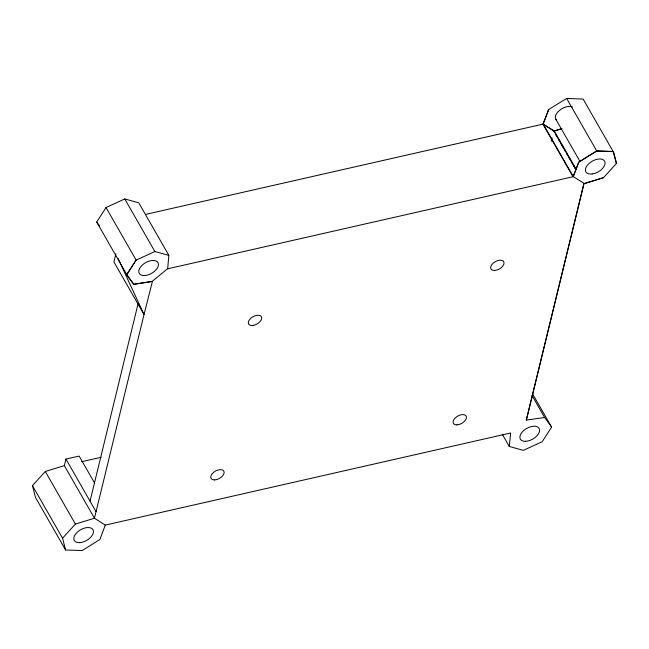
<?xml version="1.0" encoding="UTF-8"?>
<svg xmlns="http://www.w3.org/2000/svg" width="649" height="649" viewBox="0 0 649 649"><rect width="100%" height="100%" fill="white"/><g stroke="black" fill="none" stroke-linecap="round" stroke-linejoin="round"><path stroke-width="0.97" d="M502.253 434.189L509.287 446.455L523.313 450.357L542.175 441.758L551.601 427.107L544.633 417.502L526.38 420.114L583.905 183.756L603.602 177.623L616.55 163.337L613.451 151.444L596.642 150.909L578.786 162.12L573.01 176.731L167.645 268.824L168.862 255.39L138.748 202.804L124.762 198.943L105.909 207.583M509.287 446.455L510.649 432.997L105.276 525.09L94.462 518.235L64.348 465.649L65.947 459.078L79.162 456.077L94.722 483.245M115.903 253.743L113.916 261.953L144.029 314.538L94.462 518.235L75.414 524.059L62.564 538.191L65.581 549.987L82.196 550.563L99.897 539.481L105.276 525.09M90.033 501.15L138.01 304.016M551.334 140.817L552.048 137.872M551.407 140.971L551.885 139.008M526.266 420.138L583.905 183.756M603.602 177.623L584.368 183.545L573.318 176.65L543.205 124.064L548.673 109.543L566.658 98.437L583.143 99.086L613.256 151.671L616.315 163.605M573.318 176.65L578.786 162.12L596.772 151.022L613.256 151.671M548.673 109.543L542.897 124.154L573.01 176.731M126.815 274.657L96.701 222.08L106.038 207.55L136.152 260.135L126.815 274.657L133.897 284.173L152.053 281.504L167.629 268.662M65.581 549.987L35.468 497.402L32.45 485.614L45.3 471.482L64.348 465.649M168.862 255.39L154.876 251.528L136.022 260.168L126.587 274.787L133.67 284.384L152.434 281.382L144.029 314.538L118.004 258.278M543.205 124.064L554.254 130.96L561.945 128.591M561.612 128.81L553.905 131.147L554.911 132.899M145.441 214.446L542.897 124.154L553.719 131.001M81.506 461.755L101.22 457.277M96.701 222.08L99.654 226.039M566.658 98.437L596.772 151.022M555.495 118.702L580.084 161.65M554.254 130.96L576.336 169.527M555.917 134.651L557.418 137.28M558.424 139.032L559.43 140.784M560.428 142.537L565.952 152.182M566.958 153.935L570.471 160.068M571.477 161.82L572.475 163.572M573.481 165.325L575.485 168.829M555.795 134.684L556.801 136.436M557.734 138.018L563.324 147.826M564.257 149.408L565.263 151.16M566.269 152.913L567.843 155.711M568.775 157.293L569.846 159.216M570.787 160.798L575.298 168.691M532.529 393.805L551.601 427.107M532.091 395.59L544.633 417.502M124.762 198.943L154.876 251.528M65.947 459.078L96.06 511.663M45.3 471.482L75.414 524.059M32.45 485.614L62.564 538.191M556.347 120.057A10.798 6.133 -29.8 0 1 559.568 110.346A10.798 6.133 -29.8 0 1 572.467 106.874M494.652 270.455A7.358 4.178 -29.8 0 0 504.022 262.464A7.358 4.178 -29.8 0 0 493.362 263.015A7.358 4.178 -29.8 0 0 494.652 270.455M456.961 424.876A7.358 4.178 -29.8 0 0 466.453 416.95A7.358 4.178 -29.8 0 0 455.882 417.356A7.358 4.178 -29.8 0 0 456.961 424.876M214.421 479.936A7.358 4.178 -29.8 0 0 224.132 472.148A7.358 4.178 -29.8 0 0 213.716 472.261A7.358 4.178 -29.8 0 0 214.421 479.936M253.167 325.417A7.358 4.178 -29.8 0 0 261.515 316.955A7.358 4.178 -29.8 0 0 250.327 318.716A7.358 4.178 -29.8 0 0 253.167 325.417M592.188 173.981A10.798 6.133 -29.8 0 0 604.884 161.747A10.798 6.133 -29.8 0 0 588.667 163.824A10.798 6.133 -29.8 0 0 592.188 173.981M525.52 441.312A10.798 6.133 -29.8 0 0 539.546 429.76A10.798 6.133 -29.8 0 0 524.116 430.206A10.798 6.133 -29.8 0 0 525.52 441.312M79.429 542.637A10.798 6.133 -29.8 0 0 93.456 531.093A10.798 6.133 -29.8 0 0 78.026 531.531A10.798 6.133 -29.8 0 0 79.429 542.637M144.403 275.549A10.798 6.133 -29.8 0 0 158.429 263.997A10.798 6.133 -29.8 0 0 143.007 264.443A10.798 6.133 -29.8 0 0 144.403 275.549"/></g></svg>
